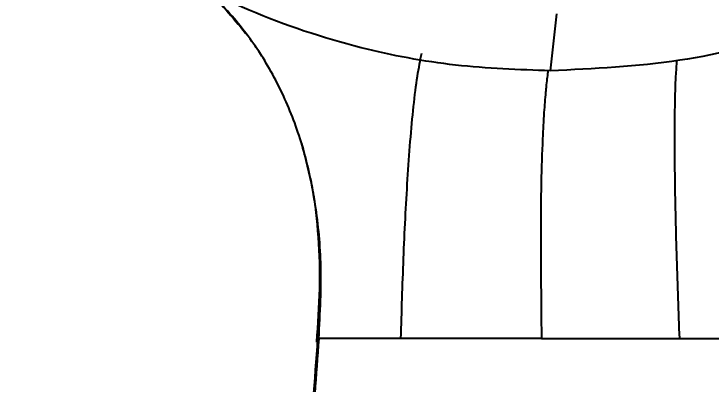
# Model space of a CAD drawing. Header units: millimetres. Extents: x 6110 to 6704, y -2661 to -1821.
# Drawn here: x 6313.67 to 6323.57, y -2191.21 to -2185.96 of the extents above; entities that cross this region are included whole.
import ezdxf

# ---------------------------------------------------------------- set-up
doc = ezdxf.new("R2010")
doc.units = ezdxf.units.MM
doc.header["$LTSCALE"] = 0.1
doc.layers.get('0').update_dxf_attribs({"lineweight": 15})
doc.layers.add('DIM', color=3, linetype='Continuous', lineweight=9)
doc.styles.get("Standard").update_dxf_attribs({"font": 'arial.ttf'})
doc.dimstyles.new('ISO-25', dxfattribs={"dimtxt": 2.5, "dimasz": 2.5, "dimexe": 1.25, "dimexo": 0.625, "dimtad": 1, "dimlfac": 5, "dimtxsty": 'Standard', "dimcen": 2.5, "dimadec": 0, "dimazin": 0, "dimtfac": 1, "dimtmove": 0, "dimatfit": 3, "dimfxl": 0, "dimarcsym": 0})

# ---------------------------------------------------------------- blocks, each defined once
blk = doc.blocks.new('*D49')
at = {"layer": 'Defpoints', "color": 0}
for p in [(6307.9519, -2080.7498), (6411.4918, -2580.4433), (6420.3266, -2580.4433)]:
    blk.add_point(p, dxfattribs=at)
at = {"layer": 'DIM', "color": 0, "lineweight": -2}
for p, q in [((6308.5769, -2080.7498), (6421.5766, -2080.7498)), ((6420.3266, -2084.7498), (6420.3266, -2576.4433)), ((6412.1168, -2580.4433), (6421.5766, -2580.4433))]:
    blk.add_line(p, q, dxfattribs=at)
at = {"layer": 'DIM', "color": 0}
for points in [[(6419.6599, -2084.7498), (6420.9932, -2084.7498), (6420.3266, -2080.7498)], [(6419.6599, -2576.4433), (6420.9932, -2576.4433), (6420.3266, -2580.4433)]]:
    blk.add_solid(points, dxfattribs=at)
at = {"layer": 'DIM', "color": 0, "insert": (6417.0795, -2330.5966), "char_height": 4, "attachment_point": 5, "rotation": 90}
blk.add_mtext('(2280)', dxfattribs=at)

msp = doc.modelspace()

# ---------------------------------------------------------------- linework, layer by layer
at = {"linetype": 'Continuous', "lineweight": 25}
for p, q in [((6321.293, -2186.764), (6321.3809, -2185.9566)), ((6317.9892, -2190.5659), (6318.0012, -2190.5659))]:
    msp.add_line(p, q, dxfattribs=at)
for points, knots in [([(6321.293, -2186.764), (6320.8419, -2186.7483), (6319.9316, -2186.7166), (6318.485, -2186.4398), (6316.9759, -2185.9377), (6315.4952, -2185.1542), (6314.1777, -2184.1438), (6313.0843, -2182.9494), (6312.2263, -2181.5849), (6311.6675, -2180.1736), (6311.3755, -2178.748), (6311.3229, -2177.4154), (6311.4712, -2176.1199), (6311.8197, -2174.7929), (6312.4334, -2173.4004), (6313.3515, -2172.0223), (6314.5158, -2170.7843), (6315.8723, -2169.7429), (6317.4071, -2168.9085), (6318.9812, -2168.3491), (6320.5618, -2168.0162), (6321.5761, -2167.9766), (6322.0888, -2167.9566)], [0, 0, 0, 0, 0.041768, 0.084276, 0.137195, 0.191649, 0.244568, 0.299021, 0.351941, 0.406395, 0.452689, 0.499999, 0.541767, 0.584275, 0.637195, 0.691649, 0.744569, 0.799023, 0.851943, 0.906397, 0.952691, 1, 1, 1, 1]), ([(6322.0888, -2167.9566), (6322.5399, -2167.9721), (6323.4501, -2168.0035), (6324.8965, -2168.2792), (6326.4055, -2168.7808), (6327.8861, -2169.5637), (6329.2039, -2170.5755), (6330.2972, -2171.7696), (6331.1552, -2173.1344), (6331.738, -2174.606), (6332.0396, -2176.1695), (6332.046, -2177.7528), (6331.7572, -2179.3387), (6331.1866, -2180.8551), (6330.3399, -2182.2852), (6329.2566, -2183.5636), (6327.9474, -2184.6755), (6326.4733, -2185.5721), (6324.8497, -2186.2386), (6323.1116, -2186.6783), (6321.9071, -2186.7351), (6321.293, -2186.764)], [0, 0, 0, 0, 0.041773, 0.084286, 0.13721, 0.19167, 0.244595, 0.299054, 0.351979, 0.406439, 0.459364, 0.513823, 0.566748, 0.621208, 0.674132, 0.728592, 0.781517, 0.835976, 0.888901, 0.94336, 1, 1, 1, 1]), ([(6315.9323, -2185.2722), (6316.1017, -2185.3852), (6316.4744, -2185.6337), (6316.8125, -2186.046), (6316.9968, -2186.2709)], [0, 0, 0, 0, 0.454569, 1, 1, 1, 1]), ([(6318.0012, -2190.5659), (6318.0206, -2190.2032), (6318.0563, -2189.5353), (6317.9812, -2188.8214), (6317.9078, -2188.4045), (6317.8668, -2188.2096), (6317.8235, -2188.0309), (6317.7585, -2187.794), (6317.6627, -2187.5021), (6317.5316, -2187.1811), (6317.3816, -2186.8728), (6317.2539, -2186.6502), (6317.1464, -2186.4829), (6317.0327, -2186.3152), (6316.8584, -2186.0897), (6316.6669, -2185.8646), (6316.538, -2185.7519), (6316.4985, -2185.7174)], [0, 0, 0, 0, 0.184057, 0.338983, 0.377927, 0.414481, 0.448645, 0.480419, 0.552971, 0.625031, 0.6848, 0.759808, 0.783215, 0.80934, 0.887401, 0.965483, 1, 1, 1, 1]), ([(6319.1678, -2190.5658), (6319.1792, -2190.1863), (6319.2019, -2189.4277), (6319.2491, -2188.4811), (6319.3, -2187.7611), (6319.3465, -2187.2608), (6319.4013, -2186.8202), (6319.4426, -2186.6148), (6319.4633, -2186.5121)], [0, 0, 0, 0, 0.250192, 0.500126, 0.625195, 0.750191, 0.87511, 1, 1, 1, 1]), ([(6323.0855, -2186.618), (6323.0799, -2186.6883), (6323.0658, -2186.8625), (6323.055, -2187.2607), (6323.0514, -2187.7595), (6323.0578, -2188.4802), (6323.08, -2189.4268), (6323.1084, -2190.1857), (6323.1226, -2190.5653)], [0, 0, 0, 0, 0.087946, 0.218138, 0.348411, 0.47876, 0.739245, 1, 1, 1, 1]), ([(6321.2581, -2186.7619), (6321.2493, -2186.8242), (6321.2401, -2186.8898), (6321.229, -2187.0017), (6321.2171, -2187.1242), (6321.1982, -2187.3658), (6321.1751, -2187.789), (6321.1569, -2188.3797), (6321.1531, -2188.9317), (6321.154, -2189.3014), (6321.1549, -2189.4828), (6321.1561, -2189.7093), (6321.1593, -2190.0775), (6321.1623, -2190.3817), (6321.1642, -2190.5655)], [0, 0, 0, 0, 0.082748, 0.087301, 0.12039, 0.210401, 0.313474, 0.471188, 0.651366, 0.705555, 0.735385, 0.781158, 0.867776, 1, 1, 1, 1]), ([(6317.7573, -2187.7981), (6317.8122, -2188.0063), (6317.922, -2188.4222), (6318.001, -2189.1181), (6318.0231, -2189.8485), (6317.9866, -2190.3598), (6317.9684, -2190.6145)], [0, 0, 0, 0, 0.251396, 0.502227, 0.751975, 1, 1, 1, 1]), ([(6317.9851, -2190.5659), (6317.9401, -2191.1572), (6317.8473, -2192.3776), (6317.7452, -2194.2279), (6317.6468, -2196.1188), (6317.5636, -2198.0125), (6317.4585, -2200.856), (6317.3573, -2204.6145), (6317.3383, -2207.7423), (6317.3289, -2209.2874)], [0, 0, 0, 0, 0.094878, 0.195825, 0.29694, 0.398177, 0.499478, 0.752743, 1, 1, 1, 1]), ([(6318.0013, -2190.5659), (6317.9633, -2191.0848), (6317.8872, -2192.1234), (6317.8092, -2193.6733), (6317.7302, -2195.2286), (6317.6603, -2196.7847), (6317.597, -2198.3427), (6317.5043, -2200.9427), (6317.4048, -2204.5906), (6317.38, -2207.7211), (6317.3675, -2209.2875)], [0, 0, 0, 0, 0.083099, 0.166342, 0.249595, 0.332862, 0.416145, 0.499452, 0.749543, 1, 1, 1, 1]), ([(6317.9852, -2190.5659), (6317.9838, -2190.5659), (6317.9742, -2190.5659), (6317.9801, -2190.5659), (6317.9851, -2190.5659)], [0, 0, 0, 0, 0.1527131, 1, 1, 1, 1]), ([(6319.1678, -2190.5658), (6319.0194, -2190.5658), (6318.7224, -2190.5658), (6318.3552, -2190.5659), (6318.0872, -2190.5659), (6318.0299, -2190.5659), (6318.0013, -2190.5659)], [0, 0, 0, 0, 0.250003, 0.499999, 0.749997, 1, 1, 1, 1]), ([(6321.1642, -2190.5655), (6320.8309, -2190.5656), (6320.1642, -2190.5657), (6319.5, -2190.5657), (6319.1678, -2190.5658)], [0, 0, 0, 0, 0.499998, 1, 1, 1, 1]), ([(6321.1642, -2190.5655), (6321.4962, -2190.5655), (6322.1604, -2190.5654), (6322.8019, -2190.5654), (6323.1226, -2190.5653)], [0, 0, 0, 0, 0.500001, 1, 1, 1, 1]), ([(6323.1226, -2190.5653), (6323.2623, -2190.5653), (6323.5416, -2190.5653), (6323.8513, -2190.5652), (6324.0463, -2190.5652), (6324.0483, -2190.5652), (6324.0492, -2190.5652)], [0, 0, 0, 0, 0.250006, 0.500012, 0.750014, 1, 1, 1, 1])]:
    msp.add_open_spline(points, degree=3, knots=knots, dxfattribs=at)

# ---------------------------------------------------------------- dimensions: what is measured, and where the dimension line sits
at = {"layer": 'DIM'}
dim = msp.add_linear_dim(base=(6420.3266, -2580.4433), p1=(6307.9519, -2080.7498), p2=(6411.4918, -2580.4433), angle=90, text='(2280)', dimstyle='ISO-25', override={"dimtxt": 4, "dimasz": 4, "dimlfac": 4, "dimadec": 1, "dimfxl": 1.25}, dxfattribs=at)
dim.commit()
dim.dimension.update_dxf_attribs({"geometry": '*D49', "text_midpoint": (6420.3266, -2330.5966), "dimtype": 160})

doc.saveas('drawing.dxf')
